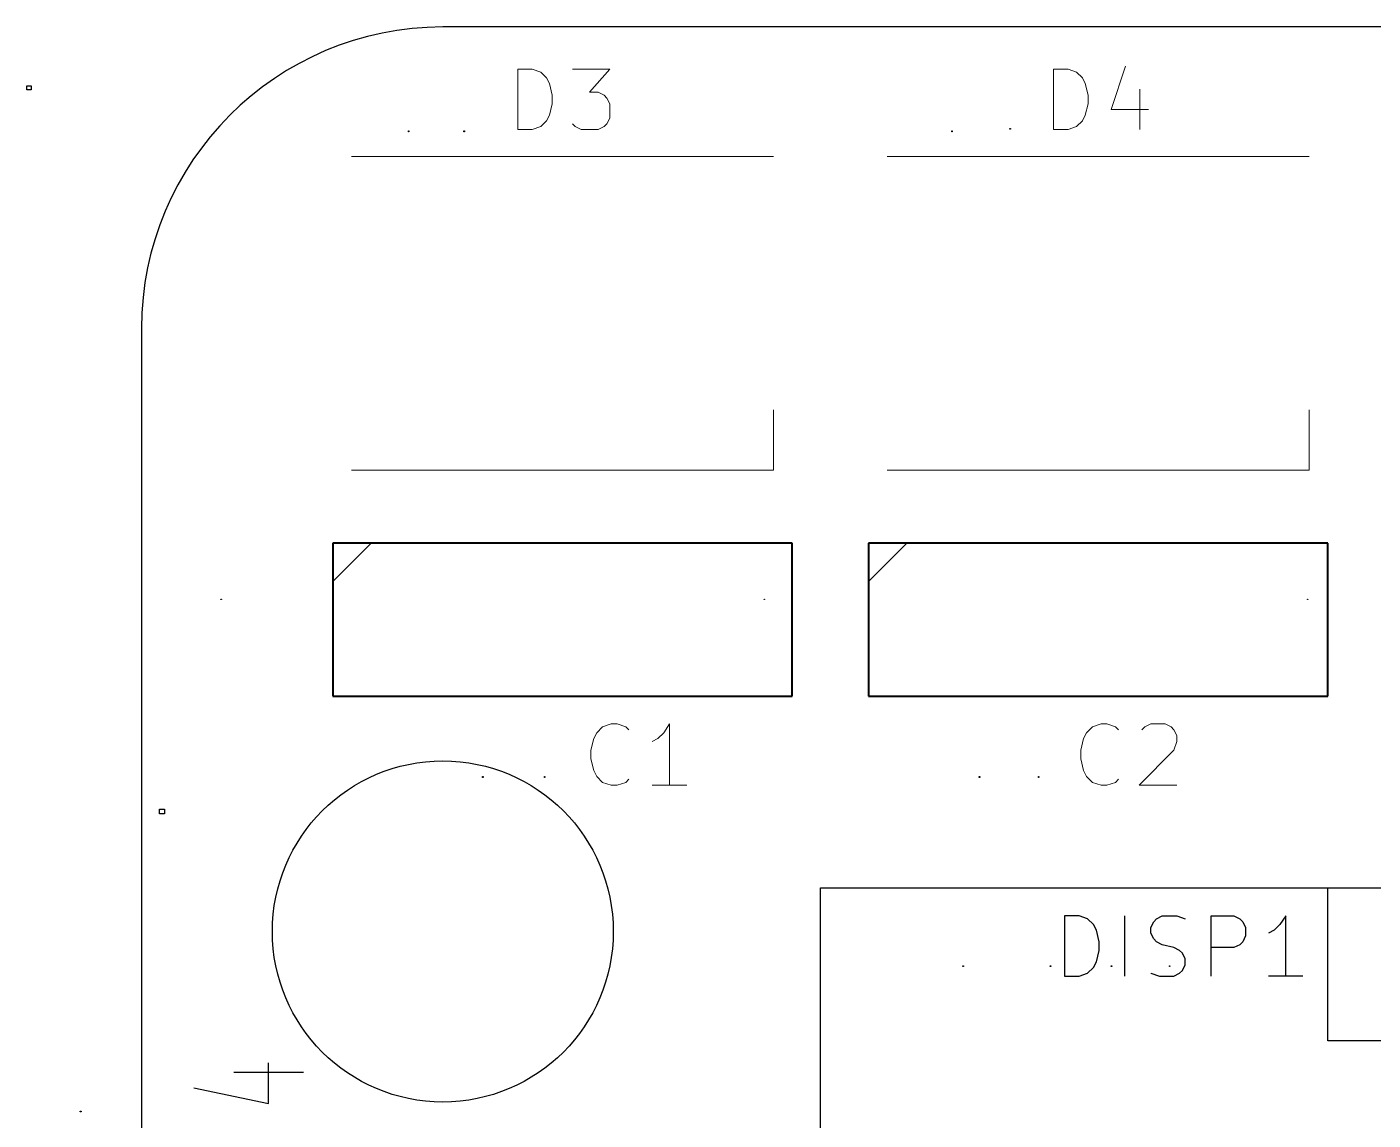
# Model space of a CAD drawing. Header units: millimetres. Extents: x -139 to 75, y -28 to 93.
# Drawn here: x -139.25 to -116.92, y 56.61 to 74.73 of the extents above; entities that cross this region are included whole.
import ezdxf

# ---------------------------------------------------------------- set-up
doc = ezdxf.new("R2010")
doc.units = ezdxf.units.MM
doc.header["$MEASUREMENT"] = 0
doc.header["$XCLIPFRAME"] = 0
doc.layers.add('Layer 1', color=7, linetype='Continuous')
picture_1 = doc.add_image_def('image114.jpg', size_in_pixel=(45, 45))
picture_2 = doc.add_image_def('image115.jpg', size_in_pixel=(45, 45))
picture_3 = doc.add_image_def('image116.jpg', size_in_pixel=(45, 45))
picture_4 = doc.add_image_def('image120.jpg', size_in_pixel=(407, 407))
picture_5 = doc.add_image_def('image127.jpg', size_in_pixel=(41, 72))
picture_6 = doc.add_image_def('image128.jpg', size_in_pixel=(41, 72))
picture_7 = doc.add_image_def('image129.jpg', size_in_pixel=(41, 72))
picture_8 = doc.add_image_def('image130.jpg', size_in_pixel=(20, 72))
picture_9 = doc.add_image_def('image168.jpg', size_in_pixel=(45, 73))
picture_10 = doc.add_image_def('image169.jpg', size_in_pixel=(20, 73))
picture_11 = doc.add_image_def('image170.jpg', size_in_pixel=(45, 73))
picture_12 = doc.add_image_def('image171.jpg', size_in_pixel=(45, 73))
picture_13 = doc.add_image_def('image191.jpg', size_in_pixel=(89, 48))
picture_14 = doc.add_image_def('image226.jpg', size_in_pixel=(41, 72))
picture_15 = doc.add_image_def('image227.jpg', size_in_pixel=(44, 72))
picture_16 = doc.add_image_def('image228.jpg', size_in_pixel=(41, 72))
picture_17 = doc.add_image_def('image229.jpg', size_in_pixel=(44, 51))
picture_18 = doc.add_image_def('image246.jpg', size_in_pixel=(360, 360))

msp = doc.modelspace()

# ---------------------------------------------------------------- linework, layer by layer
at = {"layer": 'Layer 1', "color": 52, "lineweight": 30}
for points, knots in [([(-132.3542, 74.7348), (-132.3541, 74.7348), (-132.3541, 74.7348), (-132.3541, 74.7348), (-132.3541, 74.7348), (-135.1151, 74.7348), (-137.3541, 72.4958), (-137.3541, 69.7348), (-137.3541, 69.7348), (-137.3541, 69.7348), (-137.3541, 69.7348), (-137.3541, 69.7348)], [0, 0, 0, 0, 0.25, 0.25, 0.25, 0.25, 0.5, 0.5, 0.5, 0.5, 1, 1, 1, 1]), ([(-132.3542, 74.7348), (-132.3542, 74.7348), (-132.3542, 74.7348), (-132.3542, 74.7348), (-132.3542, 74.7348), (-132.3542, 74.7348), (-132.3542, 74.7348), (-132.3542, 74.7348)], [0, 0, 0, 0, 0.3333333, 0.3333333, 0.3333333, 0.3333333, 1, 1, 1, 1]), ([(-137.3555, 69.7362), (-137.3555, 69.7362), (-137.3555, 69.7362), (-137.3555, 69.7362), (-137.3555, 69.7362), (-137.3555, 69.7362), (-137.3555, 69.7362), (-137.3555, 69.7362)], [0, 0, 0, 0, 0.3333333, 0.3333333, 0.3333333, 0.3333333, 1, 1, 1, 1])]:
    msp.add_open_spline(points, degree=3, knots=knots, dxfattribs=at)
for points in [[(-92.3544, 74.7349), (-92.3544, 74.7349), (-132.3542, 74.7349), (-132.3542, 74.7349)], [(-137.3555, 69.7362), (-137.3555, 69.7362), (-137.3555, 19.7364), (-137.3555, 19.7364)]]:
    msp.add_open_spline(points, degree=3, dxfattribs=at)
at = {"layer": 'Layer 1', "color": 52, "lineweight": 15}
for points, knots in [([(-131.1096, 73.0331), (-131.1096, 73.0331), (-131.1096, 74.0339), (-131.1096, 74.0339), (-131.1096, 74.0339), (-131.1096, 74.0339), (-130.8709, 74.0339), (-130.8709, 74.0339), (-130.8709, 74.0339), (-130.8709, 74.0339), (-130.7286, 73.9856), (-130.7286, 73.9856), (-130.7286, 73.9856), (-130.7286, 73.9856), (-130.6321, 73.8917), (-130.6321, 73.8917), (-130.6321, 73.8917), (-130.6321, 73.8917), (-130.5838, 73.7951), (-130.5838, 73.7951), (-130.5838, 73.7951), (-130.5838, 73.7951), (-130.5381, 73.6046), (-130.5381, 73.6046), (-130.5381, 73.6046), (-130.5381, 73.6046), (-130.5381, 73.4624), (-130.5381, 73.4624), (-130.5381, 73.4624), (-130.5381, 73.4624), (-130.5838, 73.2719), (-130.5838, 73.2719), (-130.5838, 73.2719), (-130.5838, 73.2719), (-130.6321, 73.1754), (-130.6321, 73.1754), (-130.6321, 73.1754), (-130.6321, 73.1754), (-130.7286, 73.0814), (-130.7286, 73.0814), (-130.7286, 73.0814), (-130.7286, 73.0814), (-130.8709, 73.0331), (-130.8709, 73.0331), (-130.8709, 73.0331), (-130.8709, 73.0331), (-131.1096, 73.0331), (-131.1096, 73.0331)], [0, 0, 0, 0, 0.0769231, 0.0769231, 0.0769231, 0.0769231, 0.1538462, 0.1538462, 0.1538462, 0.1538462, 0.2307692, 0.2307692, 0.2307692, 0.2307692, 0.3076923, 0.3076923, 0.3076923, 0.3076923, 0.3846154, 0.3846154, 0.3846154, 0.3846154, 0.4615385, 0.4615385, 0.4615385, 0.4615385, 0.5384615, 0.5384615, 0.5384615, 0.5384615, 0.6153846, 0.6153846, 0.6153846, 0.6153846, 0.6923077, 0.6923077, 0.6923077, 0.6923077, 0.7692308, 0.7692308, 0.7692308, 0.7692308, 0.8461538, 0.8461538, 0.8461538, 0.8461538, 1, 1, 1, 1]), ([(-130.2028, 74.0339), (-130.2028, 74.0339), (-129.5856, 74.0339), (-129.5856, 74.0339), (-129.5856, 74.0339), (-129.5856, 74.0339), (-129.9184, 73.6529), (-129.9184, 73.6529), (-129.9184, 73.6529), (-129.9184, 73.6529), (-129.7761, 73.6529), (-129.7761, 73.6529), (-129.7761, 73.6529), (-129.7761, 73.6529), (-129.6796, 73.6046), (-129.6796, 73.6046), (-129.6796, 73.6046), (-129.6796, 73.6046), (-129.6313, 73.5564), (-129.6313, 73.5564), (-129.6313, 73.5564), (-129.6313, 73.5564), (-129.5856, 73.4624), (-129.5856, 73.4624), (-129.5856, 73.4624), (-129.5856, 73.4624), (-129.5856, 73.2236), (-129.5856, 73.2236), (-129.5856, 73.2236), (-129.5856, 73.2236), (-129.6313, 73.1297), (-129.6313, 73.1297), (-129.6313, 73.1297), (-129.6313, 73.1297), (-129.6796, 73.0814), (-129.6796, 73.0814), (-129.6796, 73.0814), (-129.6796, 73.0814), (-129.7761, 73.0331), (-129.7761, 73.0331), (-129.7761, 73.0331), (-129.7761, 73.0331), (-130.0606, 73.0331), (-130.0606, 73.0331), (-130.0606, 73.0331), (-130.0606, 73.0331), (-130.1571, 73.0814), (-130.1571, 73.0814), (-130.1571, 73.0814), (-130.1571, 73.0814), (-130.2028, 73.1297), (-130.2028, 73.1297)], [0, 0, 0, 0, 0.0714286, 0.0714286, 0.0714286, 0.0714286, 0.1428571, 0.1428571, 0.1428571, 0.1428571, 0.2142857, 0.2142857, 0.2142857, 0.2142857, 0.2857143, 0.2857143, 0.2857143, 0.2857143, 0.3571429, 0.3571429, 0.3571429, 0.3571429, 0.4285714, 0.4285714, 0.4285714, 0.4285714, 0.5, 0.5, 0.5, 0.5, 0.5714286, 0.5714286, 0.5714286, 0.5714286, 0.6428571, 0.6428571, 0.6428571, 0.6428571, 0.7142857, 0.7142857, 0.7142857, 0.7142857, 0.7857143, 0.7857143, 0.7857143, 0.7857143, 0.8571429, 0.8571429, 0.8571429, 0.8571429, 1, 1, 1, 1]), ([(-130.2028, 74.0339), (-130.2028, 74.0339), (-130.2028, 74.0339), (-130.2028, 74.0339), (-130.2028, 74.0339), (-130.2028, 74.0339), (-130.2028, 74.0339), (-130.2028, 74.0339)], [0, 0, 0, 0, 0.3333333, 0.3333333, 0.3333333, 0.3333333, 1, 1, 1, 1]), ([(-122.2196, 73.0331), (-122.2196, 73.0331), (-122.2196, 74.0339), (-122.2196, 74.0339), (-122.2196, 74.0339), (-122.2196, 74.0339), (-121.9809, 74.0339), (-121.9809, 74.0339), (-121.9809, 74.0339), (-121.9809, 74.0339), (-121.8386, 73.9856), (-121.8386, 73.9856), (-121.8386, 73.9856), (-121.8386, 73.9856), (-121.7421, 73.8917), (-121.7421, 73.8917), (-121.7421, 73.8917), (-121.7421, 73.8917), (-121.6938, 73.7951), (-121.6938, 73.7951), (-121.6938, 73.7951), (-121.6938, 73.7951), (-121.6481, 73.6046), (-121.6481, 73.6046), (-121.6481, 73.6046), (-121.6481, 73.6046), (-121.6481, 73.4624), (-121.6481, 73.4624), (-121.6481, 73.4624), (-121.6481, 73.4624), (-121.6938, 73.2719), (-121.6938, 73.2719), (-121.6938, 73.2719), (-121.6938, 73.2719), (-121.7421, 73.1754), (-121.7421, 73.1754), (-121.7421, 73.1754), (-121.7421, 73.1754), (-121.8386, 73.0814), (-121.8386, 73.0814), (-121.8386, 73.0814), (-121.8386, 73.0814), (-121.9809, 73.0331), (-121.9809, 73.0331), (-121.9809, 73.0331), (-121.9809, 73.0331), (-122.2196, 73.0331), (-122.2196, 73.0331)], [0, 0, 0, 0, 0.0769231, 0.0769231, 0.0769231, 0.0769231, 0.1538462, 0.1538462, 0.1538462, 0.1538462, 0.2307692, 0.2307692, 0.2307692, 0.2307692, 0.3076923, 0.3076923, 0.3076923, 0.3076923, 0.3846154, 0.3846154, 0.3846154, 0.3846154, 0.4615385, 0.4615385, 0.4615385, 0.4615385, 0.5384615, 0.5384615, 0.5384615, 0.5384615, 0.6153846, 0.6153846, 0.6153846, 0.6153846, 0.6923077, 0.6923077, 0.6923077, 0.6923077, 0.7692308, 0.7692308, 0.7692308, 0.7692308, 0.8461538, 0.8461538, 0.8461538, 0.8461538, 1, 1, 1, 1]), ([(-121.0284, 74.0822), (-121.0284, 74.0822), (-121.2671, 73.3659), (-121.2671, 73.3659), (-121.2671, 73.3659), (-121.2671, 73.3659), (-120.6474, 73.3659), (-120.6474, 73.3659)], [0, 0, 0, 0, 0.3333333, 0.3333333, 0.3333333, 0.3333333, 1, 1, 1, 1]), ([(-121.0284, 74.0822), (-121.0284, 74.0822), (-121.0284, 74.0822), (-121.0284, 74.0822), (-121.0284, 74.0822), (-121.0284, 74.0822), (-121.0284, 74.0822), (-121.0284, 74.0822)], [0, 0, 0, 0, 0.3333333, 0.3333333, 0.3333333, 0.3333333, 1, 1, 1, 1]), ([(-120.7896, 73.7012), (-120.7896, 73.7012), (-120.7896, 73.7012), (-120.7896, 73.7012), (-120.7896, 73.7012), (-120.7896, 73.7012), (-120.7896, 73.7012), (-120.7896, 73.7012)], [0, 0, 0, 0, 0.3333333, 0.3333333, 0.3333333, 0.3333333, 1, 1, 1, 1])]:
    msp.add_open_spline(points, degree=3, knots=knots, dxfattribs=at)
msp.add_open_spline([(-120.7896, 73.7012), (-120.7896, 73.7012), (-120.7896, 73.0331), (-120.7896, 73.0331)], degree=3, dxfattribs=at)
at = {"layer": 'Layer 1', "color": 136, "lineweight": 13}
for points in [[(-133.8706, 72.5861), (-133.8706, 72.5861), (-126.8704, 72.5861), (-126.8704, 72.5861)], [(-124.9806, 72.5861), (-124.9806, 72.5861), (-117.9804, 72.5861), (-117.9804, 72.5861)], [(-126.8704, 67.3867), (-126.8704, 67.3867), (-126.8704, 68.3849), (-126.8704, 68.3849)], [(-117.9804, 67.3867), (-117.9804, 67.3867), (-117.9804, 68.3849), (-117.9804, 68.3849)], [(-133.8706, 67.3867), (-133.8706, 67.3867), (-126.8704, 67.3867), (-126.8704, 67.3867)], [(-124.9806, 67.3867), (-124.9806, 67.3867), (-117.9804, 67.3867), (-117.9804, 67.3867)]]:
    msp.add_open_spline(points, degree=3, dxfattribs=at)
for points in [[(-133.8706, 72.5861), (-133.8706, 72.5861), (-133.8706, 72.5861), (-133.8706, 72.5861), (-133.8706, 72.5861), (-133.8706, 72.5861), (-133.8706, 72.5861), (-133.8706, 72.5861)], [(-124.9806, 72.5861), (-124.9806, 72.5861), (-124.9806, 72.5861), (-124.9806, 72.5861), (-124.9806, 72.5861), (-124.9806, 72.5861), (-124.9806, 72.5861), (-124.9806, 72.5861)], [(-133.8706, 67.3867), (-133.8706, 67.3867), (-133.8706, 67.3867), (-133.8706, 67.3867), (-133.8706, 67.3867), (-133.8706, 67.3867), (-133.8706, 67.3867), (-133.8706, 67.3867)], [(-126.8704, 67.3867), (-126.8704, 67.3867), (-126.8704, 67.3867), (-126.8704, 67.3867), (-126.8704, 67.3867), (-126.8704, 67.3867), (-126.8704, 67.3867), (-126.8704, 67.3867)], [(-124.9806, 67.3867), (-124.9806, 67.3867), (-124.9806, 67.3867), (-124.9806, 67.3867), (-124.9806, 67.3867), (-124.9806, 67.3867), (-124.9806, 67.3867), (-124.9806, 67.3867)], [(-117.9804, 67.3867), (-117.9804, 67.3867), (-117.9804, 67.3867), (-117.9804, 67.3867), (-117.9804, 67.3867), (-117.9804, 67.3867), (-117.9804, 67.3867), (-117.9804, 67.3867)]]:
    msp.add_open_spline(points, degree=3, knots=[0, 0, 0, 0, 0.3333333, 0.3333333, 0.3333333, 0.3333333, 1, 1, 1, 1], dxfattribs=at)
at = {"layer": 'Layer 1', "color": 136, "lineweight": 40}
for points in [[(-134.1805, 66.1751), (-134.1805, 66.1751), (-134.1805, 63.6351), (-134.1805, 63.6351)], [(-126.5605, 66.1751), (-126.5605, 66.1751), (-134.1805, 66.1751), (-134.1805, 66.1751)], [(-126.5605, 63.6351), (-126.5605, 63.6351), (-126.5605, 66.1751), (-126.5605, 66.1751)], [(-125.2905, 66.1751), (-125.2905, 66.1751), (-125.2905, 63.6351), (-125.2905, 63.6351)], [(-117.6705, 66.1751), (-117.6705, 66.1751), (-125.2905, 66.1751), (-125.2905, 66.1751)], [(-117.6705, 63.6351), (-117.6705, 63.6351), (-117.6705, 66.1751), (-117.6705, 66.1751)], [(-134.1805, 63.6351), (-134.1805, 63.6351), (-126.5605, 63.6351), (-126.5605, 63.6351)], [(-125.2905, 63.6351), (-125.2905, 63.6351), (-117.6705, 63.6351), (-117.6705, 63.6351)]]:
    msp.add_open_spline(points, degree=3, dxfattribs=at)
for points in [[(-134.1805, 66.1751), (-134.1805, 66.1751), (-134.1805, 66.1751), (-134.1805, 66.1751), (-134.1805, 66.1751), (-134.1805, 66.1751), (-134.1805, 66.1751), (-134.1805, 66.1751)], [(-126.5605, 66.1751), (-126.5605, 66.1751), (-126.5605, 66.1751), (-126.5605, 66.1751), (-126.5605, 66.1751), (-126.5605, 66.1751), (-126.5605, 66.1751), (-126.5605, 66.1751)], [(-125.2905, 66.1751), (-125.2905, 66.1751), (-125.2905, 66.1751), (-125.2905, 66.1751), (-125.2905, 66.1751), (-125.2905, 66.1751), (-125.2905, 66.1751), (-125.2905, 66.1751)], [(-117.6705, 66.1751), (-117.6705, 66.1751), (-117.6705, 66.1751), (-117.6705, 66.1751), (-117.6705, 66.1751), (-117.6705, 66.1751), (-117.6705, 66.1751), (-117.6705, 66.1751)], [(-134.1805, 63.6351), (-134.1805, 63.6351), (-134.1805, 63.6351), (-134.1805, 63.6351), (-134.1805, 63.6351), (-134.1805, 63.6351), (-134.1805, 63.6351), (-134.1805, 63.6351)], [(-126.5605, 63.6351), (-126.5605, 63.6351), (-126.5605, 63.6351), (-126.5605, 63.6351), (-126.5605, 63.6351), (-126.5605, 63.6351), (-126.5605, 63.6351), (-126.5605, 63.6351)], [(-125.2905, 63.6351), (-125.2905, 63.6351), (-125.2905, 63.6351), (-125.2905, 63.6351), (-125.2905, 63.6351), (-125.2905, 63.6351), (-125.2905, 63.6351), (-125.2905, 63.6351)], [(-117.6705, 63.6351), (-117.6705, 63.6351), (-117.6705, 63.6351), (-117.6705, 63.6351), (-117.6705, 63.6351), (-117.6705, 63.6351), (-117.6705, 63.6351), (-117.6705, 63.6351)]]:
    msp.add_open_spline(points, degree=3, knots=[0, 0, 0, 0, 0.3333333, 0.3333333, 0.3333333, 0.3333333, 1, 1, 1, 1], dxfattribs=at)
at = {"layer": 'Layer 1', "color": 136, "lineweight": 30}
for points in [[(-134.1805, 65.5401), (-134.1805, 65.5401), (-133.5455, 66.1751), (-133.5455, 66.1751)], [(-125.2905, 65.5401), (-125.2905, 65.5401), (-124.6555, 66.1751), (-124.6555, 66.1751)], [(-126.0906, 60.4601), (-126.0906, 60.4601), (-99.0905, 60.4601), (-99.0905, 60.4601)], [(-126.0906, 33.46), (-126.0906, 33.46), (-126.0906, 60.4601), (-126.0906, 60.4601)], [(-117.6705, 60.4601), (-117.6705, 60.4601), (-117.6705, 60.4601), (-117.6705, 60.4601)], [(-117.6705, 57.9201), (-117.6705, 57.9201), (-117.6705, 60.4601), (-117.6705, 60.4601)], [(-117.6705, 60.4601), (-117.6705, 60.4601), (-117.6705, 60.4601), (-117.6705, 60.4601)], [(-117.6705, 60.4601), (-117.6705, 60.4601), (-107.5106, 60.4601), (-107.5106, 60.4601)], [(-107.5106, 57.9201), (-107.5106, 57.9201), (-117.6705, 57.9201), (-117.6705, 57.9201)]]:
    msp.add_open_spline(points, degree=3, dxfattribs=at)
for points, knots in [([(-134.1805, 65.5401), (-134.1805, 65.5401), (-134.1805, 65.5401), (-134.1805, 65.5401), (-134.1805, 65.5401), (-134.1805, 65.5401), (-134.1805, 65.5401), (-134.1805, 65.5401)], [0, 0, 0, 0, 0.3333333, 0.3333333, 0.3333333, 0.3333333, 1, 1, 1, 1]), ([(-125.2905, 65.5401), (-125.2905, 65.5401), (-125.2905, 65.5401), (-125.2905, 65.5401), (-125.2905, 65.5401), (-125.2905, 65.5401), (-125.2905, 65.5401), (-125.2905, 65.5401)], [0, 0, 0, 0, 0.3333333, 0.3333333, 0.3333333, 0.3333333, 1, 1, 1, 1]), ([(-129.5258, 59.7348), (-129.5258, 61.2969), (-130.7921, 62.5632), (-132.3542, 62.5632), (-132.3542, 62.5632), (-133.9163, 62.5632), (-135.1826, 61.2969), (-135.1826, 59.7348), (-135.1826, 59.7348), (-135.1826, 58.1727), (-133.9163, 56.9064), (-132.3542, 56.9064), (-132.3542, 56.9064), (-130.7921, 56.9064), (-129.5258, 58.1727), (-129.5258, 59.7348)], [0, 0, 0, 0, 0.2, 0.2, 0.2, 0.2, 0.4, 0.4, 0.4, 0.4, 0.6, 0.6, 0.6, 0.6, 1, 1, 1, 1]), ([(-126.0906, 60.4601), (-126.0906, 60.4601), (-126.0906, 60.4601), (-126.0906, 60.4601), (-126.0906, 60.4601), (-126.0906, 60.4601), (-126.0906, 60.4601), (-126.0906, 60.4601)], [0, 0, 0, 0, 0.3333333, 0.3333333, 0.3333333, 0.3333333, 1, 1, 1, 1]), ([(-117.6705, 60.4601), (-117.6705, 60.4601), (-117.6705, 60.4601), (-117.6705, 60.4601), (-117.6705, 60.4601), (-117.6705, 60.4601), (-117.6705, 60.4601), (-117.6705, 60.4601)], [0, 0, 0, 0, 0.3333333, 0.3333333, 0.3333333, 0.3333333, 1, 1, 1, 1]), ([(-117.6705, 57.9201), (-117.6705, 57.9201), (-117.6705, 57.9201), (-117.6705, 57.9201), (-117.6705, 57.9201), (-117.6705, 57.9201), (-117.6705, 57.9201), (-117.6705, 57.9201)], [0, 0, 0, 0, 0.3333333, 0.3333333, 0.3333333, 0.3333333, 1, 1, 1, 1])]:
    msp.add_open_spline(points, degree=3, knots=knots, dxfattribs=at)
at = {"layer": 'Layer 1', "color": 136, "lineweight": 20}
for points, knots in [([(-129.2707, 62.2585), (-129.2707, 62.2585), (-129.3189, 62.2077), (-129.3189, 62.2077), (-129.3189, 62.2077), (-129.3189, 62.2077), (-129.4637, 62.1594), (-129.4637, 62.1594), (-129.4637, 62.1594), (-129.4637, 62.1594), (-129.5602, 62.1594), (-129.5602, 62.1594), (-129.5602, 62.1594), (-129.5602, 62.1594), (-129.705, 62.2077), (-129.705, 62.2077), (-129.705, 62.2077), (-129.705, 62.2077), (-129.8015, 62.3067), (-129.8015, 62.3067), (-129.8015, 62.3067), (-129.8015, 62.3067), (-129.8498, 62.4032), (-129.8498, 62.4032), (-129.8498, 62.4032), (-129.8498, 62.4032), (-129.898, 62.5963), (-129.898, 62.5963), (-129.898, 62.5963), (-129.898, 62.5963), (-129.898, 62.7411), (-129.898, 62.7411), (-129.898, 62.7411), (-129.898, 62.7411), (-129.8498, 62.9341), (-129.8498, 62.9341), (-129.8498, 62.9341), (-129.8498, 62.9341), (-129.8015, 63.0306), (-129.8015, 63.0306), (-129.8015, 63.0306), (-129.8015, 63.0306), (-129.705, 63.1271), (-129.705, 63.1271), (-129.705, 63.1271), (-129.705, 63.1271), (-129.5602, 63.1754), (-129.5602, 63.1754), (-129.5602, 63.1754), (-129.5602, 63.1754), (-129.4637, 63.1754), (-129.4637, 63.1754), (-129.4637, 63.1754), (-129.4637, 63.1754), (-129.3189, 63.1271), (-129.3189, 63.1271), (-129.3189, 63.1271), (-129.3189, 63.1271), (-129.2707, 63.0789), (-129.2707, 63.0789)], [0, 0, 0, 0, 0.0625, 0.0625, 0.0625, 0.0625, 0.125, 0.125, 0.125, 0.125, 0.1875, 0.1875, 0.1875, 0.1875, 0.25, 0.25, 0.25, 0.25, 0.3125, 0.3125, 0.3125, 0.3125, 0.375, 0.375, 0.375, 0.375, 0.4375, 0.4375, 0.4375, 0.4375, 0.5, 0.5, 0.5, 0.5, 0.5625, 0.5625, 0.5625, 0.5625, 0.625, 0.625, 0.625, 0.625, 0.6875, 0.6875, 0.6875, 0.6875, 0.75, 0.75, 0.75, 0.75, 0.8125, 0.8125, 0.8125, 0.8125, 0.875, 0.875, 0.875, 0.875, 1, 1, 1, 1]), ([(-128.5925, 62.1594), (-128.5925, 62.1594), (-128.5925, 63.1754), (-128.5925, 63.1754), (-128.5925, 63.1754), (-128.5925, 63.1754), (-128.689, 63.0306), (-128.689, 63.0306), (-128.689, 63.0306), (-128.689, 63.0306), (-128.7855, 62.9341), (-128.7855, 62.9341), (-128.7855, 62.9341), (-128.7855, 62.9341), (-128.882, 62.8858), (-128.882, 62.8858)], [0, 0, 0, 0, 0.2, 0.2, 0.2, 0.2, 0.4, 0.4, 0.4, 0.4, 0.6, 0.6, 0.6, 0.6, 1, 1, 1, 1]), ([(-121.1427, 62.2585), (-121.1427, 62.2585), (-121.1909, 62.2077), (-121.1909, 62.2077), (-121.1909, 62.2077), (-121.1909, 62.2077), (-121.3357, 62.1594), (-121.3357, 62.1594), (-121.3357, 62.1594), (-121.3357, 62.1594), (-121.4322, 62.1594), (-121.4322, 62.1594), (-121.4322, 62.1594), (-121.4322, 62.1594), (-121.577, 62.2077), (-121.577, 62.2077), (-121.577, 62.2077), (-121.577, 62.2077), (-121.6735, 62.3067), (-121.6735, 62.3067), (-121.6735, 62.3067), (-121.6735, 62.3067), (-121.7218, 62.4032), (-121.7218, 62.4032), (-121.7218, 62.4032), (-121.7218, 62.4032), (-121.77, 62.5963), (-121.77, 62.5963), (-121.77, 62.5963), (-121.77, 62.5963), (-121.77, 62.7411), (-121.77, 62.7411), (-121.77, 62.7411), (-121.77, 62.7411), (-121.7218, 62.9341), (-121.7218, 62.9341), (-121.7218, 62.9341), (-121.7218, 62.9341), (-121.6735, 63.0306), (-121.6735, 63.0306), (-121.6735, 63.0306), (-121.6735, 63.0306), (-121.577, 63.1271), (-121.577, 63.1271), (-121.577, 63.1271), (-121.577, 63.1271), (-121.4322, 63.1754), (-121.4322, 63.1754), (-121.4322, 63.1754), (-121.4322, 63.1754), (-121.3357, 63.1754), (-121.3357, 63.1754), (-121.3357, 63.1754), (-121.3357, 63.1754), (-121.1909, 63.1271), (-121.1909, 63.1271), (-121.1909, 63.1271), (-121.1909, 63.1271), (-121.1427, 63.0789), (-121.1427, 63.0789)], [0, 0, 0, 0, 0.0625, 0.0625, 0.0625, 0.0625, 0.125, 0.125, 0.125, 0.125, 0.1875, 0.1875, 0.1875, 0.1875, 0.25, 0.25, 0.25, 0.25, 0.3125, 0.3125, 0.3125, 0.3125, 0.375, 0.375, 0.375, 0.375, 0.4375, 0.4375, 0.4375, 0.4375, 0.5, 0.5, 0.5, 0.5, 0.5625, 0.5625, 0.5625, 0.5625, 0.625, 0.625, 0.625, 0.625, 0.6875, 0.6875, 0.6875, 0.6875, 0.75, 0.75, 0.75, 0.75, 0.8125, 0.8125, 0.8125, 0.8125, 0.875, 0.875, 0.875, 0.875, 1, 1, 1, 1]), ([(-120.754, 63.0789), (-120.754, 63.0789), (-120.7058, 63.1271), (-120.7058, 63.1271), (-120.7058, 63.1271), (-120.7058, 63.1271), (-120.6093, 63.1754), (-120.6093, 63.1754), (-120.6093, 63.1754), (-120.6093, 63.1754), (-120.368, 63.1754), (-120.368, 63.1754), (-120.368, 63.1754), (-120.368, 63.1754), (-120.2714, 63.1271), (-120.2714, 63.1271), (-120.2714, 63.1271), (-120.2714, 63.1271), (-120.2232, 63.0789), (-120.2232, 63.0789), (-120.2232, 63.0789), (-120.2232, 63.0789), (-120.1749, 62.9824), (-120.1749, 62.9824), (-120.1749, 62.9824), (-120.1749, 62.9824), (-120.1749, 62.8858), (-120.1749, 62.8858), (-120.1749, 62.8858), (-120.1749, 62.8858), (-120.2232, 62.7411), (-120.2232, 62.7411), (-120.2232, 62.7411), (-120.2232, 62.7411), (-120.8023, 62.1594), (-120.8023, 62.1594), (-120.8023, 62.1594), (-120.8023, 62.1594), (-120.1749, 62.1594), (-120.1749, 62.1594)], [0, 0, 0, 0, 0.0909091, 0.0909091, 0.0909091, 0.0909091, 0.1818182, 0.1818182, 0.1818182, 0.1818182, 0.2727273, 0.2727273, 0.2727273, 0.2727273, 0.3636364, 0.3636364, 0.3636364, 0.3636364, 0.4545455, 0.4545455, 0.4545455, 0.4545455, 0.5454545, 0.5454545, 0.5454545, 0.5454545, 0.6363636, 0.6363636, 0.6363636, 0.6363636, 0.7272727, 0.7272727, 0.7272727, 0.7272727, 0.8181818, 0.8181818, 0.8181818, 0.8181818, 1, 1, 1, 1]), ([(-120.754, 63.0789), (-120.754, 63.0789), (-120.754, 63.0789), (-120.754, 63.0789), (-120.754, 63.0789), (-120.754, 63.0789), (-120.754, 63.0789), (-120.754, 63.0789)], [0, 0, 0, 0, 0.3333333, 0.3333333, 0.3333333, 0.3333333, 1, 1, 1, 1]), ([(-129.2707, 62.2585), (-129.2707, 62.2585), (-129.2707, 62.2585), (-129.2707, 62.2585), (-129.2707, 62.2585), (-129.2707, 62.2585), (-129.2707, 62.2585), (-129.2707, 62.2585)], [0, 0, 0, 0, 0.3333333, 0.3333333, 0.3333333, 0.3333333, 1, 1, 1, 1]), ([(-128.5925, 62.1594), (-128.5925, 62.1594), (-128.5925, 62.1594), (-128.5925, 62.1594), (-128.5925, 62.1594), (-128.5925, 62.1594), (-128.5925, 62.1594), (-128.5925, 62.1594)], [0, 0, 0, 0, 0.3333333, 0.3333333, 0.3333333, 0.3333333, 1, 1, 1, 1]), ([(-128.3029, 62.1594), (-128.3029, 62.1594), (-128.3029, 62.1594), (-128.3029, 62.1594), (-128.3029, 62.1594), (-128.3029, 62.1594), (-128.3029, 62.1594), (-128.3029, 62.1594)], [0, 0, 0, 0, 0.3333333, 0.3333333, 0.3333333, 0.3333333, 1, 1, 1, 1]), ([(-121.1427, 62.2585), (-121.1427, 62.2585), (-121.1427, 62.2585), (-121.1427, 62.2585), (-121.1427, 62.2585), (-121.1427, 62.2585), (-121.1427, 62.2585), (-121.1427, 62.2585)], [0, 0, 0, 0, 0.3333333, 0.3333333, 0.3333333, 0.3333333, 1, 1, 1, 1])]:
    msp.add_open_spline(points, degree=3, knots=knots, dxfattribs=at)
msp.add_open_spline([(-128.3029, 62.1594), (-128.3029, 62.1594), (-128.882, 62.1594), (-128.882, 62.1594)], degree=3, dxfattribs=at)
at = {"layer": 'Layer 1', "color": 136, "lineweight": 25}
for points, knots in [([(-122.0367, 58.992), (-122.0367, 58.992), (-122.0367, 59.9928), (-122.0367, 59.9928), (-122.0367, 59.9928), (-122.0367, 59.9928), (-121.798, 59.9928), (-121.798, 59.9928), (-121.798, 59.9928), (-121.798, 59.9928), (-121.6557, 59.9445), (-121.6557, 59.9445), (-121.6557, 59.9445), (-121.6557, 59.9445), (-121.5592, 59.8505), (-121.5592, 59.8505), (-121.5592, 59.8505), (-121.5592, 59.8505), (-121.511, 59.754), (-121.511, 59.754), (-121.511, 59.754), (-121.511, 59.754), (-121.4652, 59.5635), (-121.4652, 59.5635), (-121.4652, 59.5635), (-121.4652, 59.5635), (-121.4652, 59.4213), (-121.4652, 59.4213), (-121.4652, 59.4213), (-121.4652, 59.4213), (-121.511, 59.2308), (-121.511, 59.2308), (-121.511, 59.2308), (-121.511, 59.2308), (-121.5592, 59.1368), (-121.5592, 59.1368), (-121.5592, 59.1368), (-121.5592, 59.1368), (-121.6557, 59.0403), (-121.6557, 59.0403), (-121.6557, 59.0403), (-121.6557, 59.0403), (-121.798, 58.992), (-121.798, 58.992), (-121.798, 58.992), (-121.798, 58.992), (-122.0367, 58.992), (-122.0367, 58.992)], [0, 0, 0, 0, 0.0769231, 0.0769231, 0.0769231, 0.0769231, 0.1538462, 0.1538462, 0.1538462, 0.1538462, 0.2307692, 0.2307692, 0.2307692, 0.2307692, 0.3076923, 0.3076923, 0.3076923, 0.3076923, 0.3846154, 0.3846154, 0.3846154, 0.3846154, 0.4615385, 0.4615385, 0.4615385, 0.4615385, 0.5384615, 0.5384615, 0.5384615, 0.5384615, 0.6153846, 0.6153846, 0.6153846, 0.6153846, 0.6923077, 0.6923077, 0.6923077, 0.6923077, 0.7692308, 0.7692308, 0.7692308, 0.7692308, 0.8461538, 0.8461538, 0.8461538, 0.8461538, 1, 1, 1, 1]), ([(-120.6067, 59.0403), (-120.6067, 59.0403), (-120.4645, 58.992), (-120.4645, 58.992), (-120.4645, 58.992), (-120.4645, 58.992), (-120.2257, 58.992), (-120.2257, 58.992), (-120.2257, 58.992), (-120.2257, 58.992), (-120.1317, 59.0403), (-120.1317, 59.0403), (-120.1317, 59.0403), (-120.1317, 59.0403), (-120.0835, 59.0885), (-120.0835, 59.0885), (-120.0835, 59.0885), (-120.0835, 59.0885), (-120.0352, 59.1825), (-120.0352, 59.1825), (-120.0352, 59.1825), (-120.0352, 59.1825), (-120.0352, 59.279), (-120.0352, 59.279), (-120.0352, 59.279), (-120.0352, 59.279), (-120.0835, 59.373), (-120.0835, 59.373), (-120.0835, 59.373), (-120.0835, 59.373), (-120.1317, 59.4213), (-120.1317, 59.4213), (-120.1317, 59.4213), (-120.1317, 59.4213), (-120.2257, 59.4695), (-120.2257, 59.4695), (-120.2257, 59.4695), (-120.2257, 59.4695), (-120.4162, 59.5153), (-120.4162, 59.5153), (-120.4162, 59.5153), (-120.4162, 59.5153), (-120.5127, 59.5635), (-120.5127, 59.5635), (-120.5127, 59.5635), (-120.5127, 59.5635), (-120.5585, 59.6118), (-120.5585, 59.6118), (-120.5585, 59.6118), (-120.5585, 59.6118), (-120.6067, 59.7058), (-120.6067, 59.7058), (-120.6067, 59.7058), (-120.6067, 59.7058), (-120.6067, 59.8023), (-120.6067, 59.8023), (-120.6067, 59.8023), (-120.6067, 59.8023), (-120.5585, 59.8963), (-120.5585, 59.8963), (-120.5585, 59.8963), (-120.5585, 59.8963), (-120.5127, 59.9445), (-120.5127, 59.9445), (-120.5127, 59.9445), (-120.5127, 59.9445), (-120.4162, 59.9928), (-120.4162, 59.9928), (-120.4162, 59.9928), (-120.4162, 59.9928), (-120.1775, 59.9928), (-120.1775, 59.9928), (-120.1775, 59.9928), (-120.1775, 59.9928), (-120.0352, 59.9445), (-120.0352, 59.9445)], [0, 0, 0, 0, 0.05, 0.05, 0.05, 0.05, 0.1, 0.1, 0.1, 0.1, 0.15, 0.15, 0.15, 0.15, 0.2, 0.2, 0.2, 0.2, 0.25, 0.25, 0.25, 0.25, 0.3, 0.3, 0.3, 0.3, 0.35, 0.35, 0.35, 0.35, 0.4, 0.4, 0.4, 0.4, 0.45, 0.45, 0.45, 0.45, 0.5, 0.5, 0.5, 0.5, 0.55, 0.55, 0.55, 0.55, 0.6, 0.6, 0.6, 0.6, 0.65, 0.65, 0.65, 0.65, 0.7, 0.7, 0.7, 0.7, 0.75, 0.75, 0.75, 0.75, 0.8, 0.8, 0.8, 0.8, 0.85, 0.85, 0.85, 0.85, 0.9, 0.9, 0.9, 0.9, 1, 1, 1, 1]), ([(-119.6085, 58.992), (-119.6085, 58.992), (-119.6085, 59.9928), (-119.6085, 59.9928), (-119.6085, 59.9928), (-119.6085, 59.9928), (-119.2275, 59.9928), (-119.2275, 59.9928), (-119.2275, 59.9928), (-119.2275, 59.9928), (-119.131, 59.9445), (-119.131, 59.9445), (-119.131, 59.9445), (-119.131, 59.9445), (-119.0827, 59.8963), (-119.0827, 59.8963), (-119.0827, 59.8963), (-119.0827, 59.8963), (-119.037, 59.8023), (-119.037, 59.8023), (-119.037, 59.8023), (-119.037, 59.8023), (-119.037, 59.66), (-119.037, 59.66), (-119.037, 59.66), (-119.037, 59.66), (-119.0827, 59.5635), (-119.0827, 59.5635), (-119.0827, 59.5635), (-119.0827, 59.5635), (-119.131, 59.5153), (-119.131, 59.5153), (-119.131, 59.5153), (-119.131, 59.5153), (-119.2275, 59.4695), (-119.2275, 59.4695), (-119.2275, 59.4695), (-119.2275, 59.4695), (-119.6085, 59.4695), (-119.6085, 59.4695)], [0, 0, 0, 0, 0.0909091, 0.0909091, 0.0909091, 0.0909091, 0.1818182, 0.1818182, 0.1818182, 0.1818182, 0.2727273, 0.2727273, 0.2727273, 0.2727273, 0.3636364, 0.3636364, 0.3636364, 0.3636364, 0.4545455, 0.4545455, 0.4545455, 0.4545455, 0.5454545, 0.5454545, 0.5454545, 0.5454545, 0.6363636, 0.6363636, 0.6363636, 0.6363636, 0.7272727, 0.7272727, 0.7272727, 0.7272727, 0.8181818, 0.8181818, 0.8181818, 0.8181818, 1, 1, 1, 1]), ([(-118.369, 58.992), (-118.369, 58.992), (-118.369, 59.9928), (-118.369, 59.9928), (-118.369, 59.9928), (-118.369, 59.9928), (-118.4655, 59.8505), (-118.4655, 59.8505), (-118.4655, 59.8505), (-118.4655, 59.8505), (-118.5595, 59.754), (-118.5595, 59.754), (-118.5595, 59.754), (-118.5595, 59.754), (-118.656, 59.7058), (-118.656, 59.7058)], [0, 0, 0, 0, 0.2, 0.2, 0.2, 0.2, 0.4, 0.4, 0.4, 0.4, 0.6, 0.6, 0.6, 0.6, 1, 1, 1, 1]), ([(-121.036, 58.992), (-121.036, 58.992), (-121.036, 58.992), (-121.036, 58.992), (-121.036, 58.992), (-121.036, 58.992), (-121.036, 58.992), (-121.036, 58.992)], [0, 0, 0, 0, 0.3333333, 0.3333333, 0.3333333, 0.3333333, 1, 1, 1, 1]), ([(-120.6067, 59.0403), (-120.6067, 59.0403), (-120.6067, 59.0403), (-120.6067, 59.0403), (-120.6067, 59.0403), (-120.6067, 59.0403), (-120.6067, 59.0403), (-120.6067, 59.0403)], [0, 0, 0, 0, 0.3333333, 0.3333333, 0.3333333, 0.3333333, 1, 1, 1, 1]), ([(-119.6085, 58.992), (-119.6085, 58.992), (-119.6085, 58.992), (-119.6085, 58.992), (-119.6085, 58.992), (-119.6085, 58.992), (-119.6085, 58.992), (-119.6085, 58.992)], [0, 0, 0, 0, 0.3333333, 0.3333333, 0.3333333, 0.3333333, 1, 1, 1, 1]), ([(-118.369, 58.992), (-118.369, 58.992), (-118.369, 58.992), (-118.369, 58.992), (-118.369, 58.992), (-118.369, 58.992), (-118.369, 58.992), (-118.369, 58.992)], [0, 0, 0, 0, 0.3333333, 0.3333333, 0.3333333, 0.3333333, 1, 1, 1, 1]), ([(-118.0845, 58.992), (-118.0845, 58.992), (-118.0845, 58.992), (-118.0845, 58.992), (-118.0845, 58.992), (-118.0845, 58.992), (-118.0845, 58.992), (-118.0845, 58.992)], [0, 0, 0, 0, 0.3333333, 0.3333333, 0.3333333, 0.3333333, 1, 1, 1, 1]), ([(-136.4843, 57.1429), (-136.4843, 57.1429), (-135.2447, 56.8838), (-135.2447, 56.8838), (-135.2447, 56.8838), (-135.2447, 56.8838), (-135.2447, 57.5569), (-135.2447, 57.5569)], [0, 0, 0, 0, 0.3333333, 0.3333333, 0.3333333, 0.3333333, 1, 1, 1, 1]), ([(-135.8213, 57.402), (-135.8213, 57.402), (-135.8213, 57.402), (-135.8213, 57.402), (-135.8213, 57.402), (-135.8213, 57.402), (-135.8213, 57.402), (-135.8213, 57.402)], [0, 0, 0, 0, 0.3333333, 0.3333333, 0.3333333, 0.3333333, 1, 1, 1, 1]), ([(-136.4843, 57.1429), (-136.4843, 57.1429), (-136.4843, 57.1429), (-136.4843, 57.1429), (-136.4843, 57.1429), (-136.4843, 57.1429), (-136.4843, 57.1429), (-136.4843, 57.1429)], [0, 0, 0, 0, 0.3333333, 0.3333333, 0.3333333, 0.3333333, 1, 1, 1, 1])]:
    msp.add_open_spline(points, degree=3, knots=knots, dxfattribs=at)
for points in [[(-121.036, 58.992), (-121.036, 58.992), (-121.036, 59.9928), (-121.036, 59.9928)], [(-118.0845, 58.992), (-118.0845, 58.992), (-118.656, 58.992), (-118.656, 58.992)], [(-135.8213, 57.402), (-135.8213, 57.402), (-134.6656, 57.402), (-134.6656, 57.402)]]:
    msp.add_open_spline(points, degree=3, dxfattribs=at)

# ---------------------------------------------------------------- pictures from other files: only their frames are drawn
at = {"layer": 'Layer 1', "color": 52}
image = msp.add_image(picture_18, insert=(-137.3541, 69.7348), size_in_units=(5, 5), dxfattribs=at)
image.set_boundary_path([(-137.354, 69.735), (-132.354, 74.735)])
image.dxf.flags = 3
image = msp.add_image(picture_17, insert=(-121.2671, 73.3659), size_in_units=(0.6111, 0.7083), dxfattribs=at)
image.set_boundary_path([(-121.267, 73.366), (-120.647, 74.082)])
image.dxf.flags = 3
at = {"layer": 'Layer 1', "color": 136}
image = msp.add_image(picture_14, insert=(-131.1096, 73.0331), size_in_units=(0.5694, 1), dxfattribs=at)
image.set_boundary_path([(-131.11, 73.033), (-130.538, 74.034)])
image.dxf.flags = 3
at = {"layer": 'Layer 1', "color": 52}
image = msp.add_image(picture_15, insert=(-130.2028, 73.0331), size_in_units=(0.6111, 1), dxfattribs=at)
image.set_boundary_path([(-130.203, 73.033), (-129.586, 74.034)])
image.dxf.flags = 3
image = msp.add_image(picture_16, insert=(-122.2196, 73.0331), size_in_units=(0.5694, 1), dxfattribs=at)
image.set_boundary_path([(-122.22, 73.033), (-121.648, 74.034)])
image.dxf.flags = 3
at = {"layer": 'Layer 1', "color": 136}
image = msp.add_image(picture_1, insert=(-134.1805, 65.5401), size_in_units=(0.625, 0.625), dxfattribs=at)
image.set_boundary_path([(-134.18, 65.54), (-133.546, 66.175)])
image.dxf.flags = 3
image = msp.add_image(picture_2, insert=(-125.2905, 65.5401), size_in_units=(0.625, 0.625), dxfattribs=at)
image.set_boundary_path([(-125.29, 65.54), (-124.656, 66.175)])
image.dxf.flags = 3
image = msp.add_image(picture_3, insert=(-116.4005, 65.5401), size_in_units=(0.625, 0.625), dxfattribs=at)
image.set_boundary_path([(-116.4, 65.54), (-115.766, 66.175)])
image.dxf.flags = 3
image = msp.add_image(picture_9, insert=(-129.898, 62.1594), size_in_units=(0.625, 1.0139), dxfattribs=at)
image.set_boundary_path([(-129.898, 62.16), (-129.27, 63.175)])
image.dxf.flags = 3
image = msp.add_image(picture_10, insert=(-128.882, 62.1594), size_in_units=(0.2778, 1.0139), dxfattribs=at)
image.set_boundary_path([(-128.882, 62.16), (-128.593, 63.175)])
image.dxf.flags = 3
image = msp.add_image(picture_11, insert=(-121.77, 62.1594), size_in_units=(0.625, 1.0139), dxfattribs=at)
image.set_boundary_path([(-121.77, 62.16), (-121.143, 63.175)])
image.dxf.flags = 3
image = msp.add_image(picture_12, insert=(-120.8023, 62.1594), size_in_units=(0.625, 1.0139), dxfattribs=at)
image.set_boundary_path([(-120.802, 62.16), (-120.175, 63.175)])
image.dxf.flags = 3
image = msp.add_image(picture_4, insert=(-135.1826, 56.9064), size_in_units=(5.6528, 5.6528), dxfattribs=at)
image.set_boundary_path([(-135.183, 56.906), (-129.526, 62.563)])
image.dxf.flags = 3
image = msp.add_image(picture_5, insert=(-122.0367, 58.992), size_in_units=(0.5694, 1), dxfattribs=at)
image.set_boundary_path([(-122.037, 58.992), (-121.465, 59.993)])
image.dxf.flags = 3
image = msp.add_image(picture_6, insert=(-120.6067, 58.992), size_in_units=(0.5694, 1), dxfattribs=at)
image.set_boundary_path([(-120.607, 58.992), (-120.035, 59.993)])
image.dxf.flags = 3
image = msp.add_image(picture_7, insert=(-119.6085, 58.992), size_in_units=(0.5694, 1), dxfattribs=at)
image.set_boundary_path([(-119.609, 58.992), (-119.037, 59.993)])
image.dxf.flags = 3
image = msp.add_image(picture_8, insert=(-118.656, 58.992), size_in_units=(0.2778, 1), dxfattribs=at)
image.set_boundary_path([(-118.656, 58.992), (-118.369, 59.993)])
image.dxf.flags = 3
image = msp.add_image(picture_13, insert=(-136.4843, 56.8838), size_in_units=(1.2361, 0.6667), dxfattribs=at)
image.set_boundary_path([(-136.484, 56.884), (-135.245, 57.557)])
image.dxf.flags = 3

doc.saveas('drawing.dxf')
